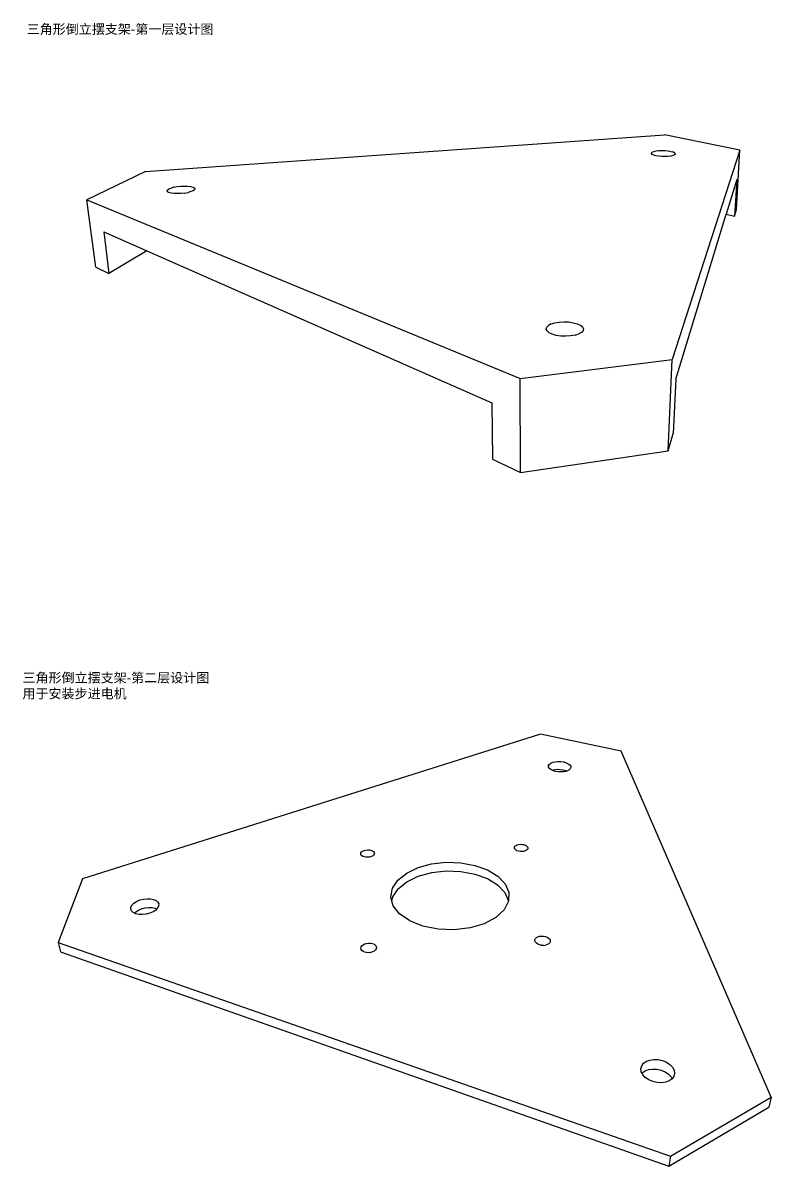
# Model space of a CAD drawing. Header units: millimetres. Extents: x 25 to 2355, y -27 to 1078.
# Drawn here: x 189.9 to 385.8, y 48.9 to 348.1 of the extents above; entities that cross this region are included whole.
import ezdxf

# ---------------------------------------------------------------- set-up
doc = ezdxf.new("R2010")
doc.units = ezdxf.units.MM
doc.layers.get('0').update_dxf_attribs({"lineweight": 50})
doc.layers.add('结构 细线', color=4, linetype='Continuous')
doc.styles.get("Standard").update_dxf_attribs({"font": 'arial.ttf'})

msp = doc.modelspace()

# ---------------------------------------------------------------- linework, layer by layer
at = {"layer": '结构 细线'}
for p, q in [((222.038, 309.185), (357.887, 318.805)), ((377.648, 314.759), (357.887, 318.805)), ((354.469, 314.108), (354.693, 314.298)), ((354.693, 314.298), (355.112, 314.461)), ((355.112, 314.461), (355.696, 314.587)), ((355.696, 314.587), (356.407, 314.669)), ((356.407, 314.669), (357.197, 314.699)), ((357.197, 314.699), (358.013, 314.677)), ((358.013, 314.677), (358.802, 314.604)), ((358.802, 314.604), (359.51, 314.485)), ((359.51, 314.485), (360.09, 314.327)), ((377.648, 314.759), (359.917, 260.003)), ((360.503, 314.141), (360.09, 314.327)), ((376.722, 299.302), (377.648, 314.759)), ((354.457, 313.905), (354.469, 314.108)), ((354.659, 313.701), (354.457, 313.905)), ((355.063, 313.513), (354.659, 313.701)), ((355.641, 313.351), (355.063, 313.513)), ((356.356, 313.228), (355.641, 313.351)), ((357.156, 313.152), (356.356, 313.228)), ((357.988, 313.13), (357.156, 313.152)), ((358.792, 313.161), (357.988, 313.13)), ((359.512, 313.245), (358.792, 313.161)), ((360.099, 313.376), (359.512, 313.245)), ((360.511, 313.543), (360.099, 313.376)), ((360.503, 314.141), (360.719, 313.939)), ((360.722, 313.735), (360.511, 313.543)), ((360.719, 313.939), (360.722, 313.735)), ((222.038, 309.185), (206.71, 301.797)), ((229.47, 305.093), (230.335, 305.25)), ((230.335, 305.25), (231.264, 305.351)), ((231.264, 305.351), (232.195, 305.389)), ((232.195, 305.389), (233.066, 305.362)), ((233.066, 305.362), (233.821, 305.271)), ((233.821, 305.271), (234.408, 305.123)), ((376.792, 307.129), (374.022, 298.071)), ((376.792, 307.129), (376.221, 297.525)), ((227.677, 304.151), (227.797, 304.403)), ((227.806, 303.916), (227.677, 304.151)), ((227.797, 304.403), (228.156, 304.655)), ((228.176, 303.715), (227.806, 303.916)), ((228.156, 304.655), (228.726, 304.891)), ((228.764, 303.562), (228.176, 303.715)), ((229.47, 305.093), (228.726, 304.891)), ((229.529, 303.468), (228.764, 303.562)), ((230.418, 303.44), (229.529, 303.468)), ((231.369, 303.479), (230.418, 303.44)), ((232.314, 303.584), (231.369, 303.479)), ((232.314, 303.584), (233.189, 303.746)), ((233.931, 303.954), (233.189, 303.746)), ((234.492, 304.192), (233.931, 303.954)), ((234.408, 305.123), (234.787, 304.927)), ((234.833, 304.446), (234.492, 304.192)), ((234.787, 304.927), (234.933, 304.697)), ((234.933, 304.697), (234.833, 304.446)), ((206.71, 301.797), (320.068, 255.051)), ((208.987, 284.205), (206.71, 301.797)), ((376.221, 297.525), (376.722, 299.302)), ((360.815, 254.891), (374.022, 298.071)), ((374.022, 298.071), (376.221, 297.525)), ((211.091, 293.409), (212.46, 282.525)), ((211.091, 293.409), (222.373, 288.442)), ((222.373, 288.442), (212.46, 282.525)), ((222.373, 288.442), (312.67, 248.68)), ((208.987, 284.205), (212.46, 282.525)), ((328.219, 269.309), (327.488, 268.917)), ((328.219, 269.309), (329.186, 269.611)), ((329.186, 269.611), (330.325, 269.805)), ((330.325, 269.805), (331.56, 269.878)), ((331.56, 269.878), (332.81, 269.826)), ((332.81, 269.826), (333.994, 269.651)), ((333.994, 269.651), (335.034, 269.366)), ((335.034, 269.366), (335.859, 268.988)), ((326.922, 267.972), (327.045, 268.462)), ((327.131, 267.482), (326.922, 267.972)), ((327.045, 268.462), (327.488, 268.917)), ((327.662, 267.025), (327.131, 267.482)), ((328.481, 266.633), (327.662, 267.025)), ((329.532, 266.334), (328.481, 266.633)), ((330.744, 266.15), (329.532, 266.334)), ((334.464, 266.376), (333.301, 266.172)), ((334.464, 266.376), (335.438, 266.693)), ((336.157, 267.098), (335.438, 266.693)), ((335.859, 268.988), (336.415, 268.541)), ((336.572, 267.563), (336.157, 267.098)), ((336.415, 268.541), (336.659, 268.055)), ((336.659, 268.055), (336.572, 267.563)), ((332.031, 266.095), (330.744, 266.15)), ((333.301, 266.172), (332.031, 266.095)), ((320.068, 255.051), (359.917, 260.003)), ((358.887, 236.073), (359.917, 260.003)), ((320.154, 230.424), (320.068, 255.051)), ((360.815, 254.891), (360.184, 240.671)), ((312.67, 248.68), (312.85, 233.957)), ((358.887, 236.073), (360.184, 240.671)), ((312.85, 233.957), (320.154, 230.424)), ((320.154, 230.424), (358.887, 236.073)), ((325.461, 161.995), (205.534, 124.098)), ((346.581, 157.516), (325.461, 161.995)), ((385.801, 66.913), (346.581, 157.516)), ((327.535, 153.72), (327.723, 154.06)), ((327.545, 153.361), (327.535, 153.72)), ((327.752, 153.007), (327.545, 153.361)), ((327.723, 154.06), (328.093, 154.357)), ((328.145, 152.682), (327.752, 153.007)), ((328.093, 154.357), (328.622, 154.592)), ((328.461, 152.525), (328.145, 152.682)), ((328.502, 152.544), (329.149, 152.703)), ((328.622, 154.592), (329.272, 154.75)), ((329.149, 152.703), (329.874, 152.774)), ((329.272, 154.75), (329.999, 154.82)), ((329.874, 152.774), (330.628, 152.751)), ((329.999, 154.82), (330.757, 154.798)), ((330.628, 152.751), (331.361, 152.637)), ((330.757, 154.798), (331.493, 154.685)), ((331.361, 152.637), (332.024, 152.439)), ((331.493, 154.685), (332.16, 154.489)), ((332.16, 154.489), (332.711, 154.222)), ((332.711, 154.222), (333.111, 153.901)), ((333.176, 152.847), (332.811, 152.544)), ((333.111, 153.901), (333.33, 153.55)), ((333.352, 153.19), (333.176, 152.847)), ((333.33, 153.55), (333.352, 153.19)), ((328.461, 152.525), (328.502, 152.544)), ((328.696, 152.409), (328.461, 152.525)), ((329.369, 152.207), (328.696, 152.409)), ((330.116, 152.091), (329.369, 152.207)), ((330.886, 152.068), (330.116, 152.091)), ((331.626, 152.14), (330.886, 152.068)), ((332.282, 152.303), (331.626, 152.14)), ((332.024, 152.439), (332.282, 152.303)), ((332.811, 152.544), (332.282, 152.303)), ((279.695, 131.617), (280.159, 131.667)), ((280.159, 131.667), (280.622, 131.651)), ((318.604, 132.119), (318.611, 132.368)), ((318.719, 131.875), (318.604, 132.119)), ((318.611, 132.368), (318.737, 132.603)), ((318.947, 131.651), (318.719, 131.875)), ((318.737, 132.603), (318.974, 132.809)), ((318.974, 132.809), (319.306, 132.972)), ((319.306, 132.972), (319.71, 133.082)), ((319.71, 133.082), (320.158, 133.131)), ((320.158, 133.131), (320.622, 133.116)), ((320.622, 133.116), (321.069, 133.037)), ((321.069, 133.037), (321.469, 132.9)), ((321.469, 132.9), (321.796, 132.715)), ((322.023, 131.764), (321.788, 131.556)), ((321.796, 132.715), (322.027, 132.493)), ((322.145, 132.001), (322.023, 131.764)), ((322.027, 132.493), (322.146, 132.25)), ((322.146, 132.25), (322.145, 132.001)), ((278.368, 130.639), (278.429, 130.891)), ((278.429, 130.39), (278.368, 130.639)), ((278.429, 130.891), (278.608, 131.13)), ((278.61, 130.163), (278.429, 130.39)), ((278.608, 131.13), (278.893, 131.34)), ((278.897, 129.972), (278.61, 130.163)), ((278.893, 131.34), (279.264, 131.506)), ((279.273, 129.831), (278.897, 129.972)), ((279.264, 131.506), (279.695, 131.617)), ((279.709, 129.749), (279.273, 129.831)), ((280.178, 129.733), (279.709, 129.749)), ((280.646, 129.784), (280.178, 129.733)), ((280.622, 131.651), (281.055, 131.571)), ((281.08, 129.897), (280.646, 129.784)), ((281.055, 131.571), (281.429, 131.433)), ((281.452, 130.066), (281.08, 129.897)), ((281.429, 131.433), (281.717, 131.244)), ((281.735, 130.278), (281.452, 130.066)), ((281.717, 131.244), (281.901, 131.019)), ((281.911, 130.519), (281.735, 130.278)), ((281.901, 131.019), (281.967, 130.771)), ((281.967, 130.771), (281.911, 130.519)), ((319.274, 131.463), (318.947, 131.651)), ((319.676, 131.324), (319.274, 131.463)), ((320.127, 131.244), (319.676, 131.324)), ((320.596, 131.228), (320.127, 131.244)), ((321.049, 131.278), (320.596, 131.228)), ((321.455, 131.39), (321.049, 131.278)), ((321.788, 131.556), (321.455, 131.39)), ((290.394, 125.616), (293.401, 127.045)), ((293.401, 127.045), (296.915, 127.994)), ((293.444, 124.791), (296.94, 125.746)), ((296.915, 127.994), (300.717, 128.413)), ((296.94, 125.746), (300.722, 126.168)), ((300.717, 128.413), (304.579, 128.281)), ((300.722, 126.168), (304.565, 126.035)), ((304.565, 126.035), (308.238, 125.354)), ((304.579, 128.281), (308.272, 127.604)), ((308.272, 127.604), (311.57, 126.418)), ((311.57, 126.418), (314.263, 124.786)), ((205.534, 124.098), (199.171, 107.389)), ((286.663, 121.659), (288.092, 123.785)), ((288.092, 123.785), (290.394, 125.616)), ((288.164, 121.509), (290.453, 123.352)), ((290.453, 123.352), (293.444, 124.791)), ((308.238, 125.354), (311.518, 124.16)), ((311.518, 124.16), (314.197, 122.517)), ((314.263, 124.786), (316.167, 122.799)), ((316.167, 122.799), (317.131, 120.576)), ((286.231, 119.368), (286.663, 121.659)), ((286.744, 119.369), (288.164, 121.509)), ((314.197, 122.517), (316.09, 120.517)), ((316.09, 120.517), (317.048, 118.28)), ((317.131, 120.576), (317.048, 118.28)), ((218.176, 116.176), (218.215, 116.709)), ((218.215, 116.709), (218.5, 117.248)), ((218.5, 117.248), (219.011, 117.758)), ((219.011, 117.758), (219.711, 118.204)), ((219.711, 118.204), (220.551, 118.557)), ((220.551, 118.557), (221.477, 118.793)), ((221.477, 118.793), (222.425, 118.898)), ((222.425, 118.898), (223.334, 118.865)), ((223.334, 118.865), (224.143, 118.696)), ((224.143, 118.696), (224.799, 118.402)), ((224.799, 118.402), (225.256, 118.001)), ((225.464, 116.992), (225.198, 116.451)), ((225.256, 118.001), (225.484, 117.521)), ((225.484, 117.521), (225.464, 116.992)), ((286.536, 118.253), (286.231, 119.368)), ((286.536, 118.253), (286.744, 119.369)), ((286.861, 117.065), (286.536, 118.253)), ((288.545, 114.913), (286.861, 117.065)), ((317.047, 118.235), (315.92, 116.008)), ((317.048, 118.28), (317.047, 118.235)), ((218.389, 115.686), (218.176, 116.176)), ((218.839, 115.275), (218.389, 115.686)), ((219.153, 115.13), (218.839, 115.275)), ((219.153, 115.13), (219.463, 115.444)), ((219.498, 114.97), (219.153, 115.13)), ((219.463, 115.444), (220.158, 115.893)), ((220.32, 114.794), (219.498, 114.97)), ((220.158, 115.893), (220.993, 116.248)), ((221.247, 114.759), (220.32, 114.794)), ((220.993, 116.248), (221.913, 116.486)), ((222.215, 114.869), (221.247, 114.759)), ((221.913, 116.486), (222.856, 116.591)), ((223.156, 115.114), (222.215, 114.869)), ((222.856, 116.591), (223.76, 116.558)), ((224.004, 115.478), (223.156, 115.114)), ((223.76, 116.558), (224.565, 116.388)), ((224.7, 115.934), (224.004, 115.478)), ((224.565, 116.388), (224.963, 116.207)), ((224.963, 116.207), (224.7, 115.934)), ((225.198, 116.451), (224.963, 116.207)), ((291.192, 113.075), (288.545, 114.913)), ((313.759, 113.986), (310.707, 112.351)), ((315.92, 116.008), (313.759, 113.986)), ((294.631, 111.697), (291.192, 113.075)), ((298.613, 110.895), (294.631, 111.697)), ((302.837, 110.737), (298.613, 110.895)), ((306.974, 111.237), (302.837, 110.737)), ((310.707, 112.351), (306.974, 111.237)), ((323.93, 107.833), (323.947, 108.153)), ((324.086, 107.521), (323.93, 107.833)), ((323.947, 108.153), (324.082, 108.454)), ((324.082, 108.454), (324.344, 108.719)), ((324.344, 108.719), (324.714, 108.928)), ((324.714, 108.928), (325.167, 109.069)), ((325.167, 109.069), (325.673, 109.131)), ((325.673, 109.131), (326.198, 109.111)), ((326.198, 109.111), (326.707, 109.011)), ((326.707, 109.011), (327.165, 108.836)), ((327.165, 108.836), (327.542, 108.598)), ((327.542, 108.598), (327.811, 108.314)), ((327.811, 108.314), (327.955, 108.001)), ((327.955, 108.001), (327.962, 107.683)), ((199.171, 107.389), (199.761, 105.013)), ((199.171, 107.389), (359.458, 51.506)), ((199.761, 105.013), (359.037, 48.903)), ((278.375, 105.933), (278.444, 106.257)), ((278.445, 105.614), (278.375, 105.933)), ((278.444, 106.257), (278.647, 106.564)), ((278.649, 105.321), (278.445, 105.614)), ((278.647, 106.564), (278.97, 106.834)), ((278.976, 105.075), (278.649, 105.321)), ((278.97, 106.834), (279.39, 107.047)), ((279.401, 104.893), (278.976, 105.075)), ((279.39, 107.047), (279.879, 107.19)), ((279.918, 104.788), (279.401, 104.893)), ((279.879, 107.19), (280.404, 107.254)), ((279.918, 104.788), (280.005, 104.814)), ((280.429, 104.768), (279.918, 104.788)), ((280.005, 104.814), (280.526, 104.878)), ((280.404, 107.254), (280.929, 107.233)), ((280.959, 104.833), (280.429, 104.768)), ((280.526, 104.878), (281.042, 104.858)), ((280.929, 107.233), (281.42, 107.131)), ((281.042, 104.858), (280.959, 104.833)), ((281.452, 104.979), (281.042, 104.858)), ((281.42, 107.131), (281.843, 106.953)), ((281.873, 105.196), (281.452, 104.979)), ((281.843, 106.953), (282.171, 106.711)), ((282.194, 105.469), (281.873, 105.196)), ((282.171, 106.711), (282.38, 106.421)), ((282.392, 105.778), (282.194, 105.469)), ((282.38, 106.421), (282.455, 106.103)), ((282.455, 106.103), (282.392, 105.778)), ((282.511, 104.915), (282.513, 104.873)), ((324.352, 107.233), (324.086, 107.521)), ((324.728, 106.992), (324.352, 107.233)), ((325.189, 106.813), (324.728, 106.992)), ((325.47, 106.757), (325.189, 106.813)), ((325.47, 106.757), (325.537, 106.766)), ((325.537, 106.766), (326.059, 106.746)), ((325.703, 106.711), (325.537, 106.766)), ((326.234, 106.69), (325.703, 106.711)), ((326.059, 106.746), (326.234, 106.69)), ((326.234, 106.69), (326.746, 106.754)), ((327.203, 106.898), (326.746, 106.754)), ((327.573, 107.111), (327.203, 106.898)), ((327.832, 107.379), (327.573, 107.111)), ((327.962, 107.683), (327.832, 107.379)), ((351.71, 74.398), (351.913, 75.152)), ((351.913, 75.152), (352.399, 75.811)), ((352.399, 75.811), (353.132, 76.332)), ((353.132, 76.332), (354.062, 76.68)), ((354.062, 76.68), (355.128, 76.835)), ((355.128, 76.835), (356.258, 76.787)), ((356.258, 76.787), (357.38, 76.537)), ((357.38, 76.537), (358.419, 76.103)), ((358.419, 76.103), (359.305, 75.511)), ((359.305, 75.511), (359.979, 74.801)), ((351.805, 73.599), (351.71, 74.398)), ((352.001, 73.201), (351.805, 73.599)), ((352.001, 73.201), (352.064, 73.286)), ((352.194, 72.809), (352.001, 73.201)), ((352.064, 73.286), (352.792, 73.809)), ((352.854, 72.083), (352.194, 72.809)), ((352.792, 73.809), (353.717, 74.159)), ((353.742, 71.471), (352.854, 72.083)), ((353.717, 74.159), (354.776, 74.315)), ((354.776, 74.315), (355.899, 74.266)), ((355.899, 74.266), (357.013, 74.015)), ((357.013, 74.015), (358.044, 73.579)), ((358.044, 73.579), (358.924, 72.985)), ((358.924, 72.985), (359.592, 72.272)), ((359.592, 72.272), (359.869, 71.774)), ((360.339, 72.451), (359.869, 71.774)), ((359.979, 74.801), (360.393, 74.019)), ((360.517, 73.217), (360.339, 72.451)), ((360.393, 74.019), (360.517, 73.217)), ((354.796, 71.018), (353.742, 71.471)), ((355.943, 70.757), (354.796, 71.018)), ((357.103, 70.705), (355.943, 70.757)), ((358.193, 70.868), (357.103, 70.705)), ((359.137, 71.233), (358.193, 70.868)), ((359.869, 71.774), (359.137, 71.233)), ((359.458, 51.506), (385.801, 66.913)), ((385.801, 66.913), (385.224, 64.356)), ((359.037, 48.903), (385.224, 64.356)), ((359.458, 51.506), (359.037, 48.903))]:
    msp.add_line(p, q, dxfattribs=at)

# ---------------------------------------------------------------- texts
at = {"char_height": 2.5, "attachment_point": 1}
for s, insert in [('{\\fSTFangsong|b0|i0|c134|p2;三角形倒立摆支架}-{\\fSTFangsong|b0|i0|c134|p2;第一层设计图}', (190.92, 347.728)), ('{\\fSTFangsong|b0|i0|c134|p2;三角形倒立摆支架}-{\\fSTFangsong|b0|i0|c134|p2;第二层设计图}\\P{\\fSTFangsong|b0|i0|c134|p2;用于安装步进电机}', (189.813, 177.98))]:
    msp.add_mtext_dynamic_manual_height_columns(s, width=64.00738, gutter_width=12.5, heights=[0], dxfattribs=dict(at, insert=insert))

doc.saveas('drawing.dxf')
